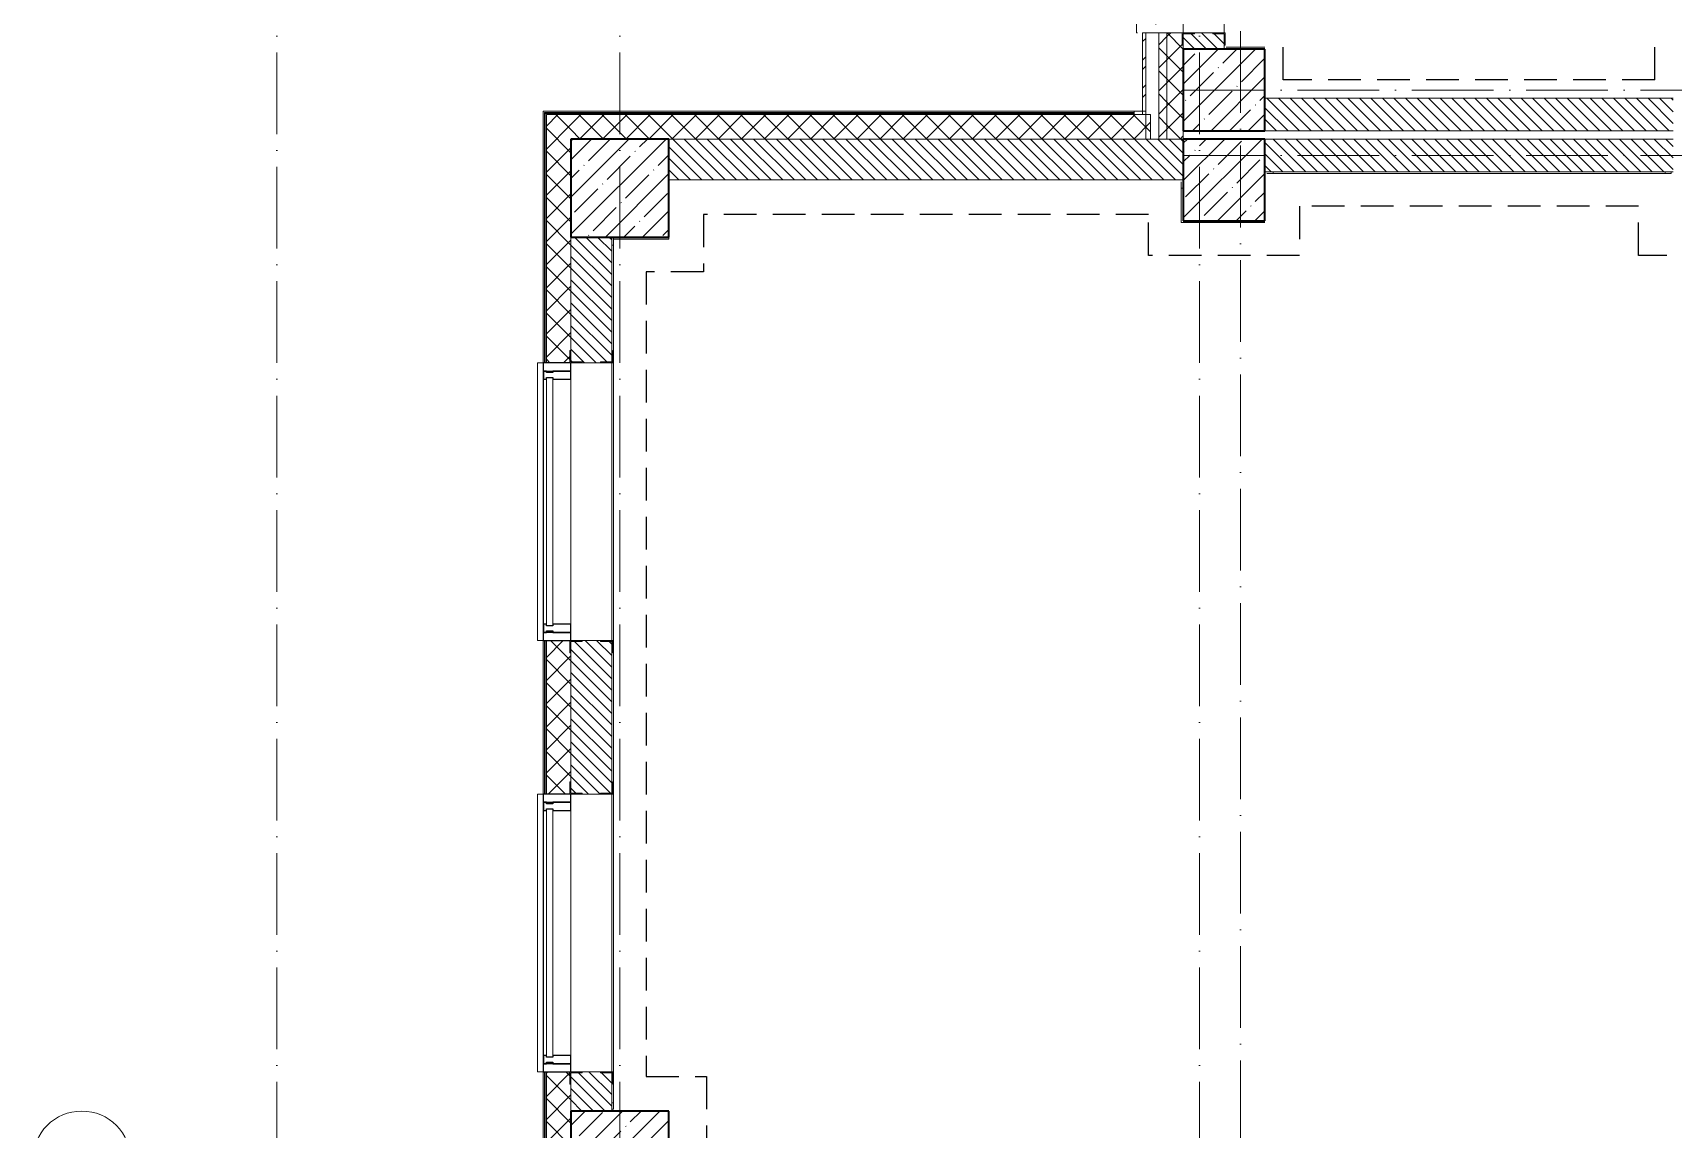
# Model space of a CAD drawing. Header units: millimetres. Extents: x -213536 to 1564669, y -45299 to 942238.
# Drawn here: x -140812 to -130767, y 146672 to 153383 of the extents above; entities that cross this region are included whole.
import ezdxf

# ---------------------------------------------------------------- set-up
doc = ezdxf.new("R2010")
doc.units = ezdxf.units.MM
for name, pattern in [('50_200_ШТРИХ_1Т_ш5_п1_п1_', [700, 500, -100, 0, -100]), ('Штрих короткий', [300, 150, -150]), ('Штриховая _2 мм - 1 мм_', [300, 200, -100])]:
    doc.linetypes.add(name, pattern=pattern)
for name, color, linetype, lineweight in [('0-1', 7, 'Continuous', 5), ('0-2', 7, 'Continuous', 9), ('Импосты витража', 7, 'Continuous', 9), ('Импосты витража-1', 7, 'Continuous', 25), ('Несущие колонны', 7, 'Continuous', 9), ('Несущие колонны-1', 7, 'Continuous', 35), ('Обобщенные модели', 7, 'Continuous', 9), ('Общие ребра', 7, 'Continuous', 9), ('Окна', 7, 'Continuous', 9), ('Оси-1', 7, 'Continuous', 20), ('Оси-2', 7, '50_200_ШТРИХ_1Т_ш5_п1_п1_', 9), ('Остекление-1', 7, 'Continuous', 9), ('Перемычка-1', 7, 'Штрих короткий', 9), ('Стены', 7, 'Continuous', 9), ('Стены-1', 7, 'Continuous', 13), ('Штриховка разреза-1', 7, 'Continuous', 9)]:
    doc.layers.add(name, color=color, linetype=linetype, lineweight=lineweight)
doc.layers.add('СТ-1_1', color=7, linetype='Штриховая _2 мм - 1 мм_', lineweight=90, true_color=0x888888)
doc.layers.get('0-2').off()
pattern_1 = [(135, (0, 0), (-35.35534, -35.35534), [])]
pattern_2 = [(45, (0, 0), (-70.71068, 70.71068), []), (135, (0, 0), (-70.71068, -70.71068), [])]

# ---------------------------------------------------------------- blocks, each defined once
blk = doc.blocks.new('BSC_Колонна _Прямоугольная - 600х600-25984397-АИ2_02_План отделки стен 2-го этажа _Часть 2_')
at = {"layer": 'Несущие колонны'}
h = blk.add_hatch(dxfattribs=at)
h.set_pattern_fill('FP_12', color=256, style=0, pattern_type=2)
h.set_pattern_definition([(45, (-73400, -44450), (-114.04925, 114.04925), []), (45, (-73285.95, -44450), (-114.04925, 114.04925), [201.613, -40.323, 3.353, -36.97])])
h.paths.add_polyline_path([(-300, -300), (300, -300), (300, 300), (-300, 300)], flags=0)
at = {"layer": 'Несущие колонны-1'}
for p, q in [((300, 300), (-300, 300)), ((-300, 300), (-300, -300)), ((300, -300), (300, 300)), ((-300, -300), (300, -300))]:
    blk.add_line(p, q, dxfattribs=at)
blk = doc.blocks.new('BSC_Колонна _Прямоугольная - 600х600-V8-АИ2_02_План отделки стен 2-го этажа _Часть 2_')
at = {"layer": 'Несущие колонны'}
h = blk.add_hatch(dxfattribs=at)
h.set_pattern_fill('FP_15', color=256, style=0, pattern_type=2)
h.set_pattern_definition([(315, (-38500, 73400), (114.04925, 114.04925), []), (315, (-38500, 73285.95), (114.04925, 114.04925), [201.613, -40.323, 3.353, -36.97])])
h.paths.add_polyline_path([(-300, -300), (300, -300), (300, 300), (-300, 300)], flags=0)
at = {"layer": 'Несущие колонны-1'}
for p, q in [((300, 300), (-300, 300)), ((-300, 300), (-300, -300)), ((300, -300), (300, 300)), ((-300, -300), (300, -300))]:
    blk.add_line(p, q, dxfattribs=at)
blk = doc.blocks.new('BSC_Колонна _Прямоугольная - 500х500-V81-АИ2_02_План отделки стен 2-го этажа _Часть 2_')
at = {"layer": 'Несущие колонны'}
h = blk.add_hatch(dxfattribs=at)
h.set_pattern_fill('FP_91', color=256, style=0, pattern_type=2)
h.set_pattern_definition([(45, (-77100, -45050), (-114.04925, 114.04925), []), (45, (-76985.95, -45050), (-114.04925, 114.04925), [201.613, -40.323, 3.353, -36.97])])
h.paths.add_polyline_path([(-250, -250), (250, -250), (250, 250), (-250, 250), (-250, -203)], flags=0)
at = {"layer": 'Несущие колонны-1'}
for p, q in [((250, 250), (-250, 250)), ((-250, 250), (-250, -250)), ((250, -250), (250, 250)), ((-250, -250), (250, -250))]:
    blk.add_line(p, q, dxfattribs=at)
blk = doc.blocks.new('Прямоугольный импост - Откос СФТК_50х170 мм-26914083-АИ2_02_План отделки стен 2-го этажа _Часть 2_')
at = {"layer": 'Импосты витража-1'}
for p, q in [((0, 20), (-50, 20)), ((-50, 20), (-50, -150)), ((0, -144), (0, 20)), ((-50, -150), (0, -150))]:
    blk.add_line(p, q, dxfattribs=at)
blk = doc.blocks.new('BSC_Колонна _Прямоугольная - 500х500-V135-АИ2_02_План отделки стен 2-го этажа _Часть 2_')
at = {"layer": 'Несущие колонны'}
h = blk.add_hatch(dxfattribs=at)
h.set_pattern_fill('FP_135', color=256, style=0, pattern_type=2)
h.set_pattern_definition([(45, (-77100, -44500), (-114.04925, 114.04925), []), (45, (-76985.95, -44500), (-114.04925, 114.04925), [201.613, -40.323, 3.353, -36.97])])
h.paths.add_polyline_path([(-250, -250), (250, -250), (250, 250), (-250, 250)], flags=0)
at = {"layer": 'Несущие колонны-1'}
for p, q in [((250, 250), (-250, 250)), ((-250, 250), (-250, -250)), ((250, -250), (250, 250)), ((-250, -250), (250, -250))]:
    blk.add_line(p, q, dxfattribs=at)
blk = doc.blocks.new('Проем_Дверь_Прямоугольный - 1800х2700h_оконные проемы-25805030-АИ2_02_План отделки стен 2-го этажа _Часть 2_')
at = {"layer": 'Перемычка-1'}
for p, q in [((900, 125), (-900, 125)), ((900, -125), (-900, -125))]:
    blk.add_line(p, q, dxfattribs=at)
blk = doc.blocks.new('PNS_Панель прямоугольная1 - Нр_Стекло - 40мм-26230645-АИ2_02_План отделки стен 2-го этажа _Часть 2_')
at = {"layer": 'Остекление-1'}
for p, q in [((-750, 40), (750, 40)), ((-760, 0), (760, 0)), ((750, 0), (-750, 0))]:
    blk.add_line(p, q, dxfattribs=at)
blk = doc.blocks.new('Прямоугольный импост - Откос СФТК_50х170 мм-26840925-АИ2_02_План отделки стен 2-го этажа _Часть 2_')
at = {"layer": 'Импосты витража-1'}
for p, q in [((-50, 20), (0, 20)), ((-50, -150), (-50, 20)), ((0, 20), (0, -144)), ((0, -150), (-50, -150))]:
    blk.add_line(p, q, dxfattribs=at)
blk = doc.blocks.new('Прямоугольный импост - Импост структурный с накладкой - 150мм-26230549-АИ2_02_План отделки стен 2-го этажа _Часть 2_')
at = {"layer": 'Импосты витража'}
for p, q in [((72933, 43280), (72933, 41780)), ((73100, 43280), (73100, 41780))]:
    blk.add_line(p, q, dxfattribs=at)
blk = doc.blocks.new('Прямоугольный импост - Импост структурный с накладкой - 150мм-V172-АИ2_02_План отделки стен 2-го этажа _Часть 2_')
at = {"layer": 'Импосты витража-1'}
for p, q in [((-25, 0), (-25, 17)), ((-25, 17), (25, 17)), ((-15, 0), (-25, 0)), ((-15, -40), (-15, 0)), ((25, 0), (15, 0)), ((15, 0), (15, -40)), ((25, 17), (25, 0)), ((-25, -150), (-25, -40)), ((-25, -40), (-15, -40)), ((15, -40), (25, -40)), ((25, -40), (25, -150)), ((25, -150), (-25, -150))]:
    blk.add_line(p, q, dxfattribs=at)
blk = doc.blocks.new('Проем_Дверь_Прямоугольный - 1700х2700h_витражные проемы-27141001-АИ2_02_План отделки стен 2-го этажа _Часть 2_')
at = {"layer": 'Перемычка-1'}
for p, q in [((850, 125), (-850, 125)), ((850, -125), (-850, -125))]:
    blk.add_line(p, q, dxfattribs=at)
blk = doc.blocks.new('Фахверк_СКБ_Уголок - 250_2700_1-27501432-АИ2_02_План отделки стен 2-го этажа _Часть 2_')
at = {"layer": 'Обобщенные модели'}
for p, q in [((200, 181), (125, 181)), ((125, 181), (125, 106)), ((125, 106), (131, 106)), ((131, 106), (131, 175)), ((131, 175), (200, 175)), ((200, 175), (200, 181)), ((131, -6), (125, -6)), ((125, -6), (125, -81)), ((125, -81), (200, -81)), ((131, -75), (131, -6)), ((200, -75), (131, -75)), ((200, -81), (200, -75))]:
    blk.add_line(p, q, dxfattribs=at)
blk = doc.blocks.new('Фахверк_СКБ_Уголок - 250_2700-27497298-АИ2_02_План отделки стен 2-го этажа _Часть 2_')
at = {"layer": 'Обобщенные модели'}
for p, q in [((200, 181), (125, 181)), ((125, 181), (125, 106)), ((125, 106), (131, 106)), ((131, 106), (131, 175)), ((131, 175), (200, 175)), ((200, 175), (200, 181)), ((131, -6), (125, -6)), ((125, -6), (125, -81)), ((125, -81), (200, -81)), ((131, -75), (131, -6)), ((200, -75), (131, -75)), ((200, -81), (200, -75))]:
    blk.add_line(p, q, dxfattribs=at)
blk = doc.blocks.new('Отлив_СКБ - Отлив витража_120_НВФ-31885689-АИ2_02_План отделки стен 2-го этажа _Часть 2_')
at = {"layer": 'Окна'}
for p, q in [((0, 113), (0, 120)), ((1800, 120), (0, 120)), ((1800, 120), (1800, 113)), ((50, 2), (1750, 2))]:
    blk.add_line(p, q, dxfattribs=at)
blk = doc.blocks.new('Отлив_СКБ - Отлив витража_СФТК-31883956-АИ2_02_План отделки стен 2-го этажа _Часть 2_')
at = {"layer": 'Окна'}
for p, q in [((0, 3), (0, 37)), ((1700, 37), (0, 37)), ((50, 2), (1650, 2)), ((1700, 37), (1700, 3))]:
    blk.add_line(p, q, dxfattribs=at)
blk = doc.blocks.new('Стены 10 - Стены 4-31628020-АИ2_02_План отделки стен 2-го этажа _Часть 2_')
at = {"layer": 'Стены-1'}
for p, q in [((23850, 9731), (23800, 9731)), ((23800, 9731), (23800, 9711)), ((23800, 9711), (23850, 9711)), ((23850, 9711), (23850, 9731))]:
    blk.add_line(p, q, dxfattribs=at)
blk = doc.blocks.new('0125-Р-ОО-Ш2-АР-о_23_10_2024_rvt-1-АИ2_02_План отделки стен 2-го этажа _Часть 2_')
at = {"layer": 'Штриховка разреза-1'}
h = blk.add_hatch(dxfattribs=at)
h.set_pattern_fill('FP_80', color=256, style=0, pattern_type=2)
h.set_pattern_definition([(45, (0, 0), (-85.53659, 85.53659), []), (45, (57.02, 0), (-85.53659, 85.53659), [])])
h.paths.add_polyline_path([(76600, 44920), (76620, 44920), (76620, 45400), (76600, 45400)], flags=0)
h.paths.add_polyline_path([(76620, 47200), (76620, 48400), (76600, 48400), (76600, 47200)], flags=0)
h = blk.add_hatch(dxfattribs=at)
h.set_pattern_fill('FP_81', color=256, style=0, pattern_type=2)
h.set_pattern_definition(pattern_2)
h.paths.add_polyline_path([(76750, 44750), (76750, 45400), (76700, 45400), (76700, 44750)], flags=0)
h.paths.add_polyline_path([(76700, 47200), (76750, 47200), (76750, 48400), (76700, 48400), (76700, 47619)], flags=0)
h = blk.add_hatch(dxfattribs=at)
h.set_pattern_fill('FP_81', color=256, style=0, pattern_type=2)
h.set_pattern_definition(pattern_2)
h.paths.add_polyline_path([(76750, 44750), (76850, 44750), (76850, 45325), (76844, 45325), (76844, 45400), (76750, 45400), (76750, 44847)], flags=0)
h.paths.add_polyline_path([(76750, 47200), (76844, 47200), (76844, 47275), (76850, 47275), (76850, 48325), (76844, 48325), (76844, 48400), (76750, 48400), (76750, 47619)], flags=0)
h = blk.add_hatch(dxfattribs=at)
h.set_pattern_fill('FP_2', color=256, style=0, pattern_type=2)
h.set_pattern_definition(pattern_1)
h.paths.add_polyline_path([(76919, 45300), (77100, 45300), (77100, 45394), (77031, 45394), (77031, 45400), (76919, 45400), (76919, 45394), (76850, 45394), (76850, 45300)], flags=0)
h.paths.add_polyline_path([(77031, 47200), (77031, 47206), (77100, 47206), (77100, 47750), (76850, 47750), (76850, 47206), (76919, 47206), (76919, 47200)], flags=0)
h = blk.add_hatch(dxfattribs=at)
h.set_pattern_fill('FP_81', color=256, style=0, pattern_type=2)
h.set_pattern_definition(pattern_2)
h.paths.add_polyline_path([(73025, 14150), (73100, 14150), (73100, 15445), (73094, 15445), (73094, 15520), (72950, 15520), (72950, 14150)], flags=0)
h.paths.add_polyline_path([(73094, 17220), (73094, 17295), (73100, 17295), (73100, 18085), (73094, 18085), (73094, 18160), (72950, 18160), (72950, 17220)], flags=0)
h.paths.add_polyline_path([(73094, 19860), (73094, 19935), (73100, 19935), (73100, 21325), (73094, 21325), (73094, 21400), (72950, 21400), (72950, 19860)], flags=0)
h.paths.add_polyline_path([(73094, 23100), (73094, 23175), (73100, 23175), (73100, 23965), (73094, 23965), (73094, 24040), (72950, 24040), (72950, 23100)], flags=0)
h.paths.add_polyline_path([(72950, 25740), (73094, 25740), (73094, 25815), (73100, 25815), (73100, 27205), (73094, 27205), (73094, 27280), (72950, 27280), (72950, 26366)], flags=0)
h.paths.add_polyline_path([(73094, 28980), (73094, 29055), (73100, 29055), (73100, 29845), (73094, 29845), (73094, 29920), (72950, 29920), (72950, 28980)], flags=0)
h.paths.add_polyline_path([(73094, 31620), (73094, 31695), (73100, 31695), (73100, 33085), (73094, 33085), (73094, 33160), (72950, 33160), (72950, 31620)], flags=0)
h.paths.add_polyline_path([(73094, 34860), (73094, 34935), (73100, 34935), (73100, 35725), (73094, 35725), (73094, 35800), (72950, 35800), (72950, 34860)], flags=0)
h.paths.add_polyline_path([(73094, 37500), (73094, 37575), (73100, 37575), (73100, 38965), (73094, 38965), (73094, 39040), (72950, 39040), (72950, 37500)], flags=0)
h.paths.add_polyline_path([(72950, 40740), (73094, 40740), (73094, 40815), (73100, 40815), (73100, 41605), (73094, 41605), (73094, 41680), (72950, 41680), (72950, 40746)], flags=0)
h.paths.add_polyline_path([(73094, 43380), (73094, 43455), (73100, 43455), (73100, 44900), (72950, 44900), (72950, 43380)], flags=0)
h = blk.add_hatch(dxfattribs=at)
h.set_pattern_fill('FP_81', color=256, style=0, pattern_type=2)
h.set_pattern_definition(pattern_2)
h.paths.add_polyline_path([(76650, 44750), (76650, 44900), (73100, 44900), (73100, 44750), (76106, 44750)], flags=0)
h = blk.add_hatch(dxfattribs=at)
h.set_pattern_fill('FP_2', color=256, style=0, pattern_type=2)
h.set_pattern_definition(pattern_1)
h.paths.add_polyline_path([(79850, 44800), (79850, 45000), (77350, 45000), (77350, 44800), (79834, 44800)], flags=0)
h = blk.add_hatch(dxfattribs=at)
h.set_pattern_fill('FP_2', color=256, style=0, pattern_type=2)
h.set_pattern_definition(pattern_1)
h.paths.add_polyline_path([(76850, 44500), (76850, 44750), (73700, 44750), (73700, 44500), (76106, 44500)], flags=0)
h = blk.add_hatch(dxfattribs=at)
h.set_pattern_fill('FP_2', color=256, style=0, pattern_type=2)
h.set_pattern_definition(pattern_1)
h.paths.add_polyline_path([(77350, 44550), (79850, 44550), (79850, 44750), (77350, 44750)], flags=0)
h = blk.add_hatch(dxfattribs=at)
h.set_pattern_fill('FP_2', color=256, style=0, pattern_type=2)
h.set_pattern_definition(pattern_1)
h.paths.add_polyline_path([(73169, 38800), (73350, 38800), (73350, 39034), (73281, 39034), (73281, 39040), (73169, 39040), (73169, 39034), (73100, 39034), (73100, 38800)], flags=0)
h.paths.add_polyline_path([(73281, 40740), (73281, 40746), (73350, 40746), (73350, 41674), (73281, 41674), (73281, 41680), (73169, 41680), (73169, 41674), (73100, 41674), (73100, 40746), (73169, 40746), (73169, 40740)], flags=0)
h.paths.add_polyline_path([(73281, 43380), (73281, 43386), (73350, 43386), (73350, 44150), (73100, 44150), (73100, 43386), (73169, 43386), (73169, 43380)], flags=0)
at = {"layer": 'Общие ребра'}
for p, q in [((76620, 44920), (76620, 45400)), ((76620, 45400), (76620, 44920)), ((76700, 45400), (76700, 44750)), ((76750, 45400), (76750, 44750)), ((76850, 45325), (76850, 45300)), ((76850, 45300), (76850, 45325)), ((76550, 44912), (72938, 44912)), ((72938, 44907), (72938, 44912)), ((72938, 44900), (72938, 44907)), ((72938, 44900), (72938, 43380)), ((76550, 44907), (72943, 44907)), ((72943, 44900), (72943, 44907)), ((72943, 44900), (72943, 43380)), ((72950, 44900), (72950, 43380)), ((72950, 43380), (72950, 44900)), ((76620, 44750), (76700, 44750)), ((76700, 44750), (76750, 44750)), ((76750, 44750), (76850, 44750)), ((73100, 43455), (73100, 44150)), ((73100, 44150), (73100, 43455)), ((72938, 41680), (72938, 40740)), ((72943, 41680), (72943, 40740)), ((72950, 41680), (72950, 40740)), ((72950, 40740), (72950, 41680)), ((73100, 40815), (73100, 41605)), ((73100, 41605), (73100, 40815)), ((72938, 39040), (72938, 37500)), ((72943, 39040), (72943, 37500)), ((72950, 39040), (72950, 37500)), ((72950, 37500), (72950, 39040)), ((73100, 38800), (73100, 38965)), ((73100, 38965), (73100, 38800))]:
    blk.add_line(p, q, dxfattribs=at)
at = {"layer": 'Стены'}
for p, q in [((77100, 47200), (77100, 45400)), ((73350, 43380), (73350, 41680)), ((73350, 40740), (73350, 39040))]:
    blk.add_line(p, q, dxfattribs=at)
at = {"layer": 'Стены-1'}
for p, q in [((76620, 45400), (76600, 45400)), ((76600, 45400), (76600, 44920)), ((76844, 45400), (76620, 45400)), ((77031, 45400), (76919, 45400)), ((77100, 45300), (77100, 45325)), ((76550, 44920), (72930, 44920)), ((72930, 44920), (72930, 44912)), ((72930, 44912), (72930, 44900)), ((72930, 44900), (72930, 43380)), ((73100, 44900), (72950, 44900)), ((72950, 44900), (76550, 44900)), ((76650, 44900), (73100, 44900)), ((76550, 44900), (76550, 44920)), ((76600, 44920), (76620, 44920)), ((76620, 44920), (76620, 44750)), ((76650, 44750), (76650, 44900)), ((79850, 45000), (77350, 45000)), ((76850, 44750), (76850, 44800)), ((77350, 44800), (79850, 44800)), ((76620, 44750), (73700, 44750)), ((73700, 44750), (76650, 44750)), ((79850, 44750), (77350, 44750)), ((73700, 44500), (76850, 44500)), ((77350, 44550), (79850, 44550)), ((73350, 43455), (73350, 44150)), ((72930, 43380), (72950, 43380)), ((72950, 43380), (73094, 43380)), ((73169, 43380), (73281, 43380)), ((72950, 41680), (72930, 41680)), ((72930, 41680), (72930, 40740)), ((73094, 41680), (72950, 41680)), ((73281, 41680), (73169, 41680)), ((73350, 40815), (73350, 41605)), ((72930, 40740), (72950, 40740)), ((72950, 40740), (73094, 40740)), ((73169, 40740), (73281, 40740)), ((72950, 39040), (72930, 39040)), ((72930, 39040), (72930, 37500)), ((73094, 39040), (72950, 39040)), ((73281, 39040), (73169, 39040)), ((73350, 38800), (73350, 38965))]:
    blk.add_line(p, q, dxfattribs=at)
at = {"layer": '0-2'}
for name, p, rotation in [('Отлив_СКБ - Отлив витража_120_НВФ-31885689-АИ2_02_План отделки стен 2-го этажа _Часть 2_', (76683, 45400), 90), ('Проем_Дверь_Прямоугольный - 1800х2700h_оконные проемы-25805030-АИ2_02_План отделки стен 2-го этажа _Часть 2_', (76975, 46300), 269.9999999999999), ('Фахверк_СКБ_Уголок - 250_2700_1-27501432-АИ2_02_План отделки стен 2-го этажа _Часть 2_', (76925, 45525), 269.9999999999999), ('Фахверк_СКБ_Уголок - 250_2700-27497298-АИ2_02_План отделки стен 2-го этажа _Часть 2_', (73275, 43255), 89.99999999999991), ('Отлив_СКБ - Отлив витража_СФТК-31883956-АИ2_02_План отделки стен 2-го этажа _Часть 2_', (72933, 41680), 90), ('Прямоугольный импост - Откос СФТК_50х170 мм-26914083-АИ2_02_План отделки стен 2-го этажа _Часть 2_', (72950, 43380), 90), ('Проем_Дверь_Прямоугольный - 1700х2700h_витражные проемы-27141001-АИ2_02_План отделки стен 2-го этажа _Часть 2_', (73225, 42530), 269.9999999999999), ('PNS_Панель прямоугольная1 - Нр_Стекло - 40мм-26230645-АИ2_02_План отделки стен 2-го этажа _Часть 2_', (72950, 42530), 270), ('Фахверк_СКБ_Уголок - 250_2700-27497298-АИ2_02_План отделки стен 2-го этажа _Часть 2_', (73175, 41805), 269.9999999999999), ('Фахверк_СКБ_Уголок - 250_2700-27497298-АИ2_02_План отделки стен 2-го этажа _Часть 2_', (73275, 40615), 89.99999999999991), ('Отлив_СКБ - Отлив витража_СФТК-31883956-АИ2_02_План отделки стен 2-го этажа _Часть 2_', (72933, 39040), 90), ('Прямоугольный импост - Откос СФТК_50х170 мм-26914083-АИ2_02_План отделки стен 2-го этажа _Часть 2_', (72950, 40740), 90), ('Проем_Дверь_Прямоугольный - 1700х2700h_витражные проемы-27141001-АИ2_02_План отделки стен 2-го этажа _Часть 2_', (73225, 39890), 269.9999999999999), ('PNS_Панель прямоугольная1 - Нр_Стекло - 40мм-26230645-АИ2_02_План отделки стен 2-го этажа _Часть 2_', (72950, 39890), 270), ('Фахверк_СКБ_Уголок - 250_2700-27497298-АИ2_02_План отделки стен 2-го этажа _Часть 2_', (73175, 39165), 269.9999999999999), ('BSC_Колонна _Прямоугольная - 600х600-V8-АИ2_02_План отделки стен 2-го этажа _Часть 2_', (73400, 38500), 89.9999999999999)]:
    blk.add_blockref(name, p, dxfattribs=dict(at, rotation=rotation))
for name, p in [('BSC_Колонна _Прямоугольная - 500х500-V81-АИ2_02_План отделки стен 2-го этажа _Часть 2_', (77100, 45050)), ('Стены 10 - Стены 4-31628020-АИ2_02_План отделки стен 2-го этажа _Часть 2_', (52750, 35189)), ('BSC_Колонна _Прямоугольная - 600х600-25984397-АИ2_02_План отделки стен 2-го этажа _Часть 2_', (73400, 44450)), ('BSC_Колонна _Прямоугольная - 500х500-V135-АИ2_02_План отделки стен 2-го этажа _Часть 2_', (77100, 44500)), ('Прямоугольный импост - Импост структурный с накладкой - 150мм-26230549-АИ2_02_План отделки стен 2-го этажа _Часть 2_', (0, 0)), ('Прямоугольный импост - Импост структурный с накладкой - 150мм-26230549-АИ2_02_План отделки стен 2-го этажа _Часть 2_', (0, -2640))]:
    blk.add_blockref(name, p, dxfattribs=at)
at = {"layer": '0-2', "extrusion": (0, 0, -1), "rotation": 270}
for name, p in [('Прямоугольный импост - Импост структурный с накладкой - 150мм-V172-АИ2_02_План отделки стен 2-го этажа _Часть 2_', (-72950, 43305)), ('Прямоугольный импост - Откос СФТК_50х170 мм-26840925-АИ2_02_План отделки стен 2-го этажа _Часть 2_', (-72950, 41680)), ('Прямоугольный импост - Импост структурный с накладкой - 150мм-V172-АИ2_02_План отделки стен 2-го этажа _Часть 2_', (-72950, 41755)), ('Прямоугольный импост - Импост структурный с накладкой - 150мм-V172-АИ2_02_План отделки стен 2-го этажа _Часть 2_', (-72950, 40665)), ('Прямоугольный импост - Откос СФТК_50х170 мм-26840925-АИ2_02_План отделки стен 2-го этажа _Часть 2_', (-72950, 39040)), ('Прямоугольный импост - Импост структурный с накладкой - 150мм-V172-АИ2_02_План отделки стен 2-го этажа _Часть 2_', (-72950, 39115))]:
    blk.add_blockref(name, p, dxfattribs=at)
blk = doc.blocks.new('Ось сетки - Круг_Ø6_00__ISO-2_5_0_9K_-16731441-АИ2_02_План отделки стен 2-го этажа _Часть 2_')
at = {"layer": 'Оси-1'}
blk.add_circle((0, 0), 3, dxfattribs=at)
blk = doc.blocks.new('Оси1')
at = {"layer": 'Оси-2'}
for p, q in [((277545.6, 264395.4), (277545.6, 211864.5)), ((279645.6, 264395.4), (279645.6, 211864.5)), ((283195.6, 264395.4), (283195.6, 227065.2)), ((283445.6, 263125.4), (283445.6, 227065.2)), ((283095.6, 257865.2), (311183.9, 257865.2)), ((283095.6, 257465.2), (312453.9, 257465.2))]:
    blk.add_line(p, q, dxfattribs=at)
at = {"layer": 'Оси-1', "xscale": 99.99999999999993, "yscale": 99.99999999999993, "zscale": 99.99999999999993, "rotation": 89.99999999999982}
blk.add_blockref('Ось сетки - Круг_Ø6_00__ISO-2_5_0_9K_-16731441-АИ2_02_План отделки стен 2-го этажа _Часть 2_', (276350.9, 251315.2), dxfattribs=at)

msp = doc.modelspace()

# ---------------------------------------------------------------- linework, layer by layer
at = {"layer": 'СТ-1_1', "lineweight": 25}
for p, q in [((-133155, 153094.8), (-133155, 153394.8)), ((-130879, 153094.8), (-130879, 153394.8)), ((-130879, 153094.8), (-133155, 153094.8)), ((-130979.7, 152320.8), (-133055.7, 152320.8)), ((-133055.7, 152320.8), (-133055.7, 152020.8)), ((-130979.7, 152020.8), (-130979.7, 152320.8)), ((-133979.7, 152270.8), (-136705.7, 152270.8)), ((-136705.7, 152270.8), (-136705.7, 151920.8)), ((-133979.7, 152020.8), (-133979.7, 152270.8)), ((-133055.7, 152020.8), (-133979.7, 152020.8)), ((-129605.7, 152020.8), (-130979.7, 152020.8)), ((-136705.7, 151920.8), (-137055.7, 151920.8)), ((-137055.7, 151920.8), (-137055.7, 146994.8)), ((-137055.7, 146994.8), (-136687, 146994.8)), ((-136687, 146994.8), (-136687, 145970.8))]:
    msp.add_line(p, q, dxfattribs=at)
at = {"layer": 'Стены'}
for p, q in [((-133217, 152520.8), (-133255, 152520.8)), ((-130779, 152520.8), (-130817, 152520.8)), ((-130779, 152520.8), (-130779, 152532.8)), ((-133779, 152432.8), (-133779, 152470.8)), ((-137255, 152120.8), (-137255, 152082.8)), ((-137267, 149662.8), (-137267, 151362.8)), ((-137255, 151362.8), (-137255, 149662.8)), ((-137267, 147022.8), (-137267, 148722.8)), ((-137255, 148722.8), (-137255, 147022.8)), ((-137255, 146794.8), (-137267, 146794.8)), ((-137255, 146832.8), (-137255, 146794.8))]:
    msp.add_line(p, q, dxfattribs=at)
at = {"layer": 'Стены-1'}
for p, q in [((-133267, 153294.8), (-133505, 153294.8)), ((-130817, 152532.8), (-133217, 152532.8)), ((-133217, 152532.8), (-133217, 152520.8)), ((-133217, 152520.8), (-130817, 152520.8)), ((-130817, 152520.8), (-130817, 152532.8)), ((-133767, 152432.8), (-133779, 152432.8)), ((-133779, 152432.8), (-133779, 152220.8)), ((-133779, 152220.8), (-133267, 152220.8)), ((-137267, 152082.8), (-137267, 151437.8)), ((-137255, 152082.8), (-137267, 152082.8)), ((-137255, 152132.8), (-137255, 152120.8)), ((-137255, 152120.8), (-136917, 152120.8)), ((-137255, 151362.8), (-137255, 152082.8)), ((-136917, 152120.8), (-136917, 152132.8)), ((-137261, 151362.8), (-137255, 151362.8)), ((-137267, 149587.8), (-137267, 148797.8)), ((-137255, 149662.8), (-137261, 149662.8)), ((-137255, 148722.8), (-137255, 149662.8)), ((-137261, 148722.8), (-137255, 148722.8)), ((-137255, 147022.8), (-137261, 147022.8)), ((-137255, 146832.8), (-137255, 147022.8)), ((-137267, 146947.8), (-137267, 146832.8)), ((-137267, 146832.8), (-137255, 146832.8))]:
    msp.add_line(p, q, dxfattribs=at)

# ---------------------------------------------------------------- block references
at = {"color": 2, "lineweight": 30}
msp.add_blockref('Оси1', (-416862.6, -104832.4), dxfattribs=at)
at = {"layer": '0-1'}
msp.add_blockref('0125-Р-ОО-Ш2-АР-о_23_10_2024_rvt-1-АИ2_02_План отделки стен 2-го этажа _Часть 2_', (-210617, 107982.8), dxfattribs=at)

doc.saveas('drawing.dxf')
